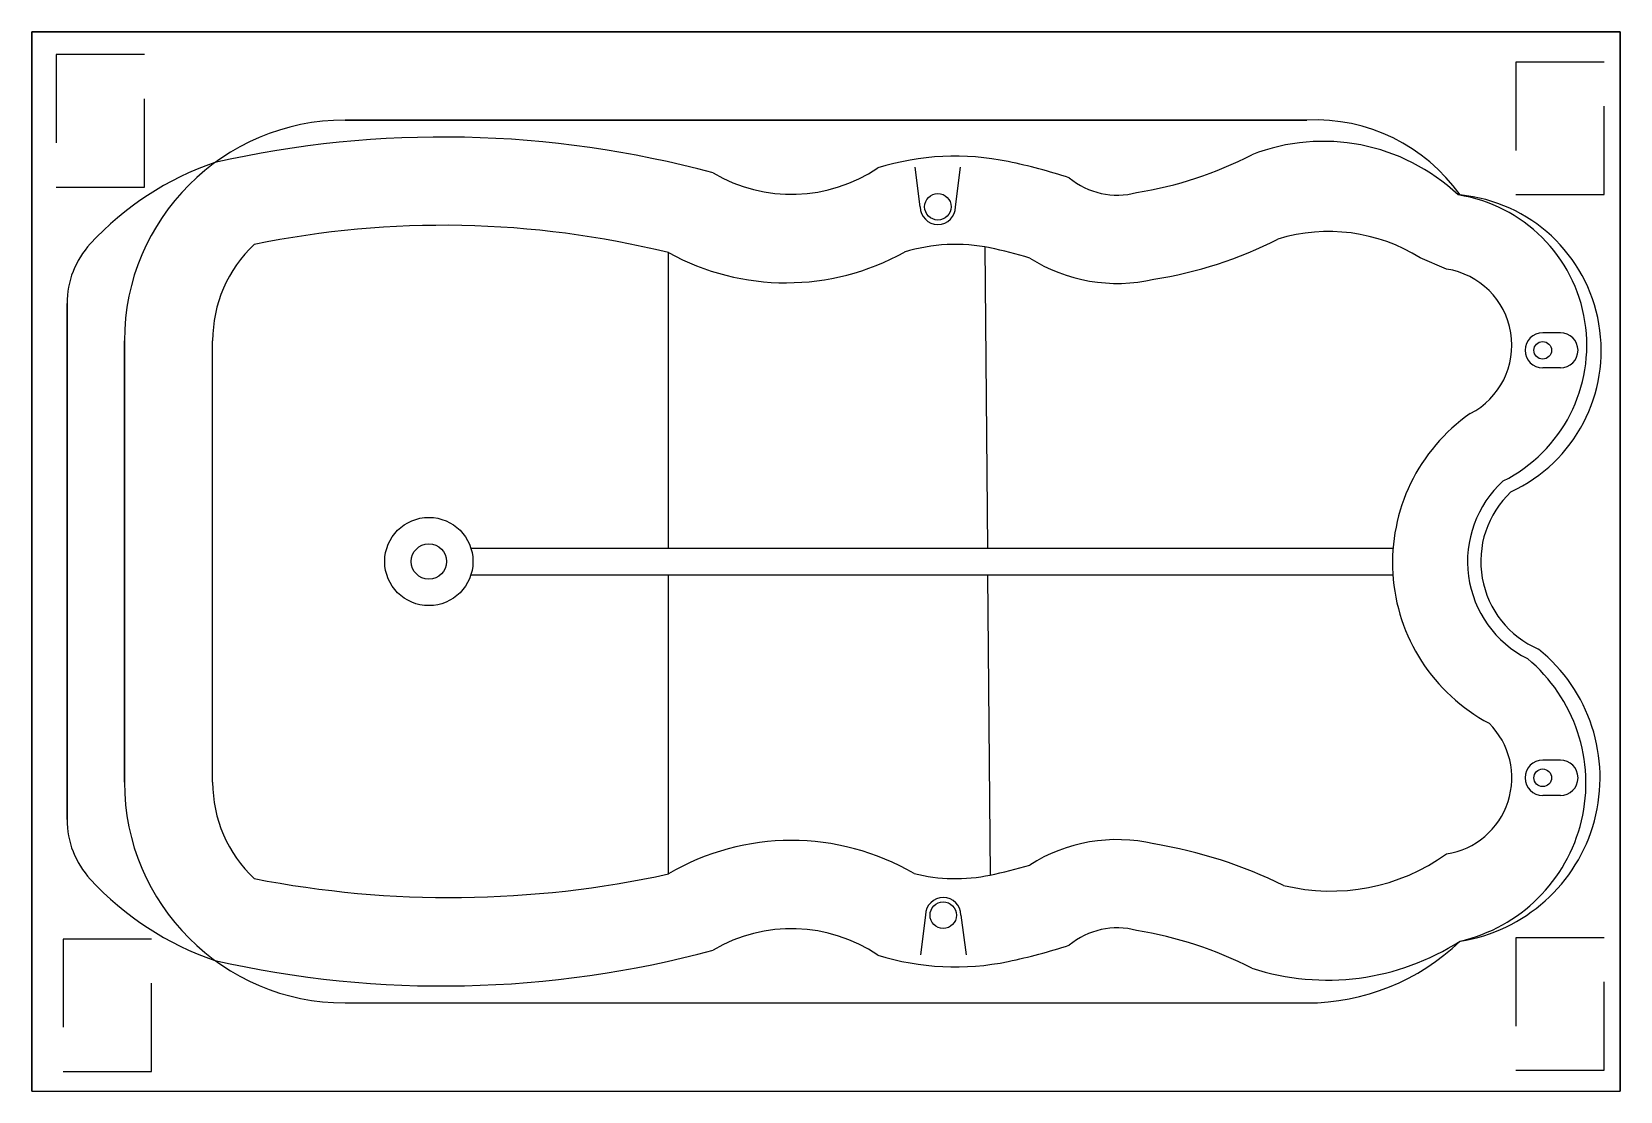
# Model space of a CAD drawing. Header units: millimetres. Extents: x 679.44 to 681.24, y 747.26 to 748.46.
import ezdxf

# ---------------------------------------------------------------- set-up
doc = ezdxf.new("R2010")
doc.units = ezdxf.units.MM
doc.linetypes.add('HIDDEN2', pattern=[0.1875, 0.125, -0.0625])
doc.layers.add('Acqualife', color=3, linetype='Continuous')

msp = doc.modelspace()

# ---------------------------------------------------------------- linework, layer by layer
at = {"layer": 'Acqualife'}
for p, q in [((679.4368, 748.4618), (679.4368, 747.2618)), ((681.2368, 748.4618), (679.4368, 748.4618)), ((679.4368, 748.4618), (681.2368, 748.4618)), ((679.4368, 747.2618), (679.4368, 748.4618)), ((679.4368, 748.4618), (679.9368, 748.4618)), ((679.4368, 748.4618), (679.8868, 748.4618)), ((679.4368, 748.4618), (679.8868, 748.4618)), ((679.8868, 748.4618), (679.9368, 748.4618)), ((681.2368, 747.2618), (681.2368, 748.4618)), ((681.2368, 748.4618), (681.2368, 747.2618)), ((679.4368, 747.2618), (681.2368, 747.2618))]:
    msp.add_line(p, q, dxfattribs=at)
at = {"layer": 'Acqualife', "color": 1, "linetype": 'HIDDEN2', "ltscale": 0.25}
for p, q in [((679.5644, 748.436), (679.4644, 748.436)), ((679.4644, 748.436), (679.4644, 748.286)), ((679.5644, 748.286), (679.5644, 748.436)), ((681.1186, 748.4274), (681.1186, 748.2774)), ((681.2186, 748.4274), (681.1186, 748.4274)), ((681.2186, 748.2774), (681.2186, 748.4274)), ((679.4644, 748.286), (679.5644, 748.286)), ((681.1186, 748.2774), (681.2186, 748.2774)), ((679.4724, 747.4342), (679.4724, 747.2842)), ((679.5724, 747.4342), (679.4724, 747.4342)), ((679.5724, 747.2842), (679.5724, 747.4342)), ((681.1186, 747.4356), (681.1186, 747.2856)), ((681.2186, 747.4356), (681.1186, 747.4356)), ((681.2186, 747.2856), (681.2186, 747.4356)), ((679.4724, 747.2842), (679.5724, 747.2842)), ((681.1186, 747.2856), (681.2186, 747.2856))]:
    msp.add_line(p, q, dxfattribs=at)
at = {"layer": 'Acqualife', "color": 2}
for p, q in [((680.8818, 748.3618), (679.7918, 748.3618)), ((679.7918, 748.3618), (680.8818, 748.3618)), ((680.4436, 748.2636), (680.4377, 748.3085)), ((680.4836, 748.2636), (680.4894, 748.3085)), ((679.4768, 748.154), (679.4768, 747.5696)), ((679.4768, 747.5696), (679.4768, 748.154)), ((681.169, 748.121), (681.149, 748.121)), ((679.5418, 748.1118), (679.5418, 747.6118)), ((679.5418, 747.6118), (679.5418, 748.1118)), ((681.169, 748.081), (681.149, 748.081)), ((681.169, 747.6368), (681.149, 747.6368)), ((681.169, 747.5968), (681.149, 747.5968)), ((680.4497, 747.4612), (680.4439, 747.4163)), ((680.4897, 747.4612), (680.4956, 747.4163)), ((679.7918, 747.3618), (680.8818, 747.3618))]:
    msp.add_line(p, q, dxfattribs=at)
at = {"layer": 'Acqualife', "color": 1}
for p, q in [((680.1582, 747.8768), (680.1582, 748.2117)), ((680.5168, 748.2182), (680.5198, 747.8768)), ((681.0401, 748.193), (681.0101, 748.2057)), ((679.6418, 747.6118), (679.6418, 748.1118)), ((679.9345, 747.8768), (680.9795, 747.8768)), ((679.9345, 747.8468), (680.9793, 747.8468)), ((680.1582, 747.5079), (680.1582, 747.8468)), ((680.52, 747.8468), (680.523, 747.5066))]:
    msp.add_line(p, q, dxfattribs=at)
at = {"layer": 'Acqualife', "color": 2}
for centre, radius in [((680.4636, 748.2636), 0.015), ((681.149, 748.101), 0.01), ((681.149, 747.6168), 0.01), ((680.4697, 747.4612), 0.015)]:
    msp.add_circle(centre, radius, dxfattribs=at)
at = {"layer": 'Acqualife', "color": 1}
for radius in [0.05, 0.02]:
    msp.add_circle((679.8868, 747.8618), radius, dxfattribs=at)
at = {"layer": 'Acqualife', "color": 2}
for centre, radius, start, end in [((679.7918, 748.1118), 0.25, 90, 180), ((680.8915, 748.1618), 0.2002, 35.1092, 92.7805), ((679.903, 747.1737), 1.1689, 74.8286, 102.7904), ((680.9002, 748.1146), 0.2231, 46.7338, 111.2118), ((680.4834, 748.0277), 0.2933, 78.1937, 107.4013), ((680.3863, 747.5863), 0.7453, 72.3362, 77.8278), ((680.6216, 748.7057), 0.4312, 278.9699, 297.3122), ((679.7537, 747.9915), 0.3402, 108.7667, 137.4293), ((680.2978, 748.4528), 0.1751, 239.5282, 304.01), ((680.6668, 748.3618), 0.085, 230.2258, 284.9927), ((680.4636, 748.2636), 0.02, 180, 0), ((681.0268, 748.1068), 0.1722, 296.7666, 81.2442), ((681.0385, 748.101), 0.1768, 294.9407, 84.5282), ((679.5768, 748.154), 0.1, 137.4293, 180), ((679.5768, 748.154), 0.1, 137.4293, 180), ((681.149, 748.101), 0.02, 90, 270), ((681.169, 748.101), 0.02, 270, 90), ((681.1868, 747.8618), 0.123, 132.0965, 243.3881), ((681.1868, 747.8618), 0.108, 133.1105, 246.8165), ((681.0268, 747.6168), 0.1872, 278.7558, 51.1236), ((681.0146, 747.6107), 0.1834, 282.8302, 50.3132), ((681.149, 747.6168), 0.02, 90, 270), ((681.169, 747.6168), 0.02, 270, 90), ((679.7918, 747.6118), 0.25, 180, 270), ((679.5768, 747.5696), 0.1, 180, 222.5707), ((679.7537, 747.7321), 0.3402, 222.5707, 251.2333), ((680.4697, 747.4612), 0.02, 0, 180), ((680.2978, 747.2708), 0.1751, 55.99, 120.4718), ((680.6668, 747.3618), 0.085, 75.0073, 129.7742), ((680.6216, 747.0179), 0.4312, 62.6878, 81.0301), ((679.903, 748.5499), 1.1689, 257.2096, 285.1714), ((680.4834, 747.6959), 0.2933, 252.5987, 281.8063), ((680.3863, 748.1373), 0.7453, 282.1722, 287.6638), ((680.905, 747.6658), 0.2781, 252.098, 302.7309), ((680.8818, 747.6118), 0.25, 270, 313.9455)]:
    msp.add_arc(centre, radius, start, end, dxfattribs=at)
at = {"layer": 'Acqualife', "color": 1}
for centre, radius, start, end in [((679.903, 747.1737), 1.0689, 76.1873, 101.5549), ((680.6362, 748.6451), 0.4692, 278.8368, 296.966), ((680.9064, 748.0407), 0.1949, 57.8549, 107.1468), ((680.9064, 748.0407), 0.1949, 57.8549, 107.1468), ((679.7918, 748.1118), 0.15, 133.3121, 180), ((680.2915, 748.4542), 0.2767, 241.218, 299.0033), ((680.4834, 748.0277), 0.1933, 78.1937, 107.4013), ((680.3863, 747.5863), 0.6453, 73.6707, 77.8278), ((680.6668, 748.3618), 0.185, 237.6113, 282.9403), ((681.0268, 748.1068), 0.0872, 297.4176, 81.2442), ((681.0268, 748.1068), 0.0872, 297.4176, 81.2442), ((681.1847, 747.8605), 0.2059, 124.877, 242.0842), ((681.0268, 747.6168), 0.0872, 278.7558, 45.1534), ((681.0268, 747.6168), 0.0872, 278.7558, 45.1534), ((679.7918, 747.6118), 0.15, 180, 226.6879), ((680.2978, 747.2708), 0.2751, 59.678, 120.4718), ((680.6668, 747.3618), 0.185, 77.0597, 122.3887), ((680.6216, 747.0179), 0.5312, 63.8956, 80.5432), ((680.909, 747.7136), 0.2251, 256.2116, 305.6263), ((679.9109, 748.6414), 1.1602, 258.9728, 282.3125), ((680.4834, 747.6959), 0.1933, 255.9978, 281.8063), ((680.3863, 748.1373), 0.6453, 282.1722, 286.3293)]:
    msp.add_arc(centre, radius, start, end, dxfattribs=at)

doc.saveas('drawing.dxf')
